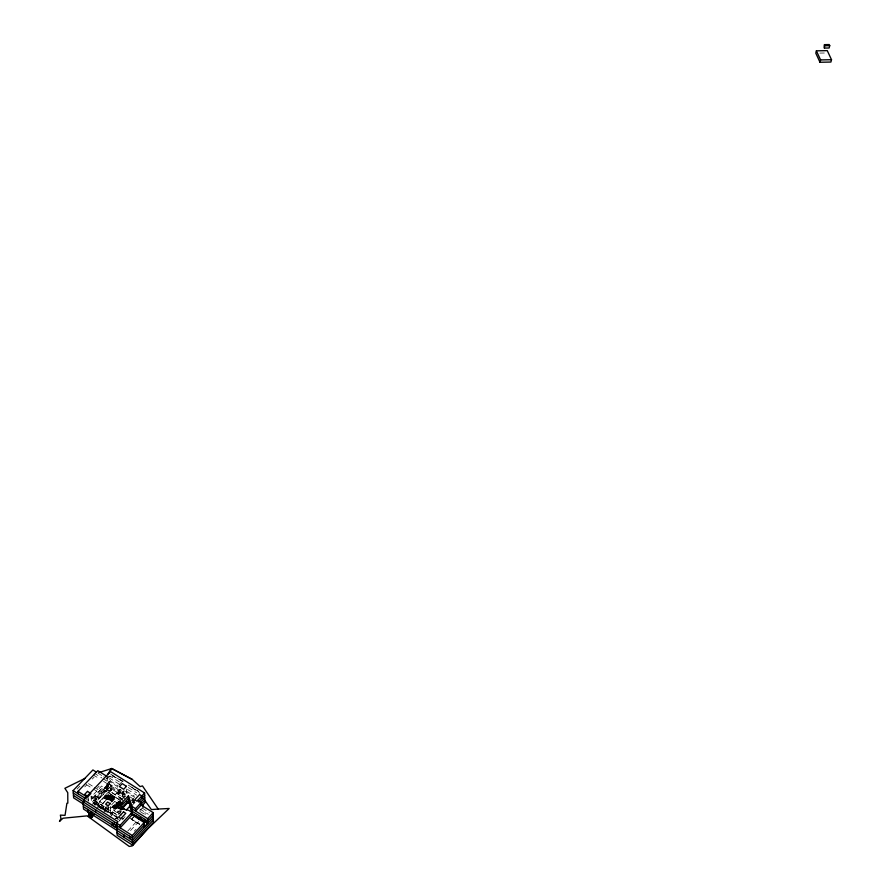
<?xml version="1.0" encoding="UTF-8"?>
<svg xmlns="http://www.w3.org/2000/svg" width="891" height="891" viewBox="0 0 891 891"><rect width="100%" height="100%" fill="white"/><g stroke="black" fill="none" stroke-linecap="round" stroke-linejoin="round"><path stroke-width="0.67" stroke-dasharray="4.46 3.34" d="M134.207 831.225L136.045 829.22M127.747 831.091L136.846 821.179M130.565 830.535L138.74 821.613M139.631 824.275L131.445 819.364L134.92 815.399M131.445 819.364L134.931 815.577M139.675 810.843L142.081 808.226M125.063 816.613L120.953 821.057L118.692 819.62M132.703 802.1L134.096 800.608L131.924 799.238M132.937 802.034L134.786 800.04M132.102 805.464L134.173 803.036L132.013 801.666M119.104 821.179L120.82 819.319M119.283 810.721L117.412 812.726L117.3 810.287L121.098 811.088M121.677 815.076L118.258 812.904L120.107 810.777M115.451 816.29L116.164 815.532L116.276 818.138L115.574 818.896M121.243 811.144L117.523 815.154L112.4 811.901L110.64 813.784M131.924 800.408L133.773 798.414M115.563 818.718L116.276 817.96L117.98 819.052M115.986 818.651L117.868 816.624M120.14 805.497L116.732 803.225L117.98 802.167L121.388 804.317M122.323 803.593L118.926 801.443L117.668 802.412L121.076 804.562M111.999 815.243L111.887 812.815L110.172 811.734L108.758 813.249L93.288 803.348M125.096 796.108L113.881 808.115L114.003 810.732C117.991 809.117 111.252 804.84 110.595 808.571L106.163 805.765M111.175 813.572L111.887 812.815M109.894 817.325L112.522 814.318L117.634 817.57M110.751 802.268L115.407 797.111L110.74 802.089M118.904 793.569L118.781 790.952L108.624 784.548L108.758 787.176L118.904 793.569L120.285 792.088L120.174 789.471L123.571 791.609L123.671 794.226L122.29 795.708L124.45 797.077M104.225 810.153L107.076 807.112M111.821 802.045L114.672 798.993L122.334 803.793M103.089 813.004L105.728 810.175L105.595 807.569L91.896 798.826L101.73 788.446L123.905 802.49M123.571 791.609L122.178 793.09L122.29 795.708M106.252 810.543L114.783 801.421L114.672 798.993M123.671 794.048L122.279 795.529L126.945 798.481M116.03 808.571L112.622 806.299L110.595 808.571M113.569 805.575L116.988 807.937L113.569 805.575C109.092 807.513 119.639 808.07 113.992 810.554L119.706 814.352M123.114 800.775L119.951 798.782L122.713 795.819L122.49 790.395M116.676 808.182L113.257 806.01L114.828 804.595L118.247 806.867L114.828 804.595M117.623 807.446L114.204 805.286L115.774 803.871L119.182 806.021M120.129 805.297L116.721 803.136L115.462 804.105L118.882 806.466M110.139 795.63L101.362 805.063L110.406 795.518L109.303 795.162L105.806 798.982M107.198 799.427L110.684 795.607L111.798 795.953L108.301 799.673M107.198 799.517L110.963 795.696L109.849 795.34L106.085 798.971L107.187 799.316M111.241 795.786L107.466 799.405L108.591 799.962C115.485 794.761 110.896 794.349 107.755 799.695L106.642 799.338M111.531 796.064L108.034 799.784L109.148 800.14L112.912 796.509L112.077 796.042L108.591 799.962M113.736 796.576L112.622 796.22L108.869 800.051L109.693 800.318L113.19 796.599M112.912 796.398L109.426 800.229L110.529 800.586L114.293 796.754L110.796 800.474L111.921 801.031L115.128 797.022L114.015 796.665L110.25 800.296L111.085 800.764L114.583 797.044M101.942 808.905L103.345 807.402L93.143 800.92L93.299 803.537L103.49 810.008M109.972 800.207L116.688 793.179L124.127 797.879M118.781 790.952L120.174 789.471M109.972 800.408L116.688 793.179M103.835 809.451L105.595 807.569M94.212 805.152L96.974 802.223L96.829 799.617L91.751 796.387L101.596 786.018L122.858 799.439M110.774 789.626L99.525 801.544L110.762 789.437L111.62 790.161L110.762 789.437M97.074 805.096L105.138 796.543L107.688 798.336L105.138 796.543M106.708 795.362L111.809 798.581L106.708 795.362L111.609 789.972M107.911 794.727L104.425 798.548L104.982 798.815L108.468 794.984L109.582 795.451L105.817 799.082L104.692 798.525C108.011 792.689 111.553 794.549 105.528 798.793M96.417 808.883L100.56 804.473L100.694 806.912M119.06 784.826L122.301 781.374M108.758 795.184L105.261 798.904L106.363 799.249L109.849 795.34M106.642 799.238L110.128 795.429M107.443 783.824L110.228 780.895L109.983 776.016L121.566 783.289M99.358 798.559L96.796 796.81L99.358 798.559L111.319 785.762L96.261 801.644L95.983 796.766L107.254 784.86L106.408 784.325L109.203 781.362L117.434 786.553L117.545 788.992M93.31 789.014L101.44 794.159L101.307 791.731L108.29 784.358L100.872 779.681M96.807 796.933L108.769 784.158L111.319 785.884M118.035 818.105L92.452 801.844L95.27 798.67L96.974 799.929L108.223 787.833L106.53 786.764M109.326 783.813L106.541 786.953L108.223 787.833M101.44 794.159L108.412 786.786L107.566 786.263L108.268 785.528L125.575 796.443M96.117 799.205L107.377 787.299M92.218 804.484L96.829 799.617M122.323 799.283L106.664 789.393L108.747 786.987L118.893 793.391L120.285 791.91L125.431 795.14M95.125 803.994L96.963 802.045M97.219 788.145L99.135 786.129M105.84 779.079L108.702 776.05M109.983 776.016L107.198 778.946L103.735 776.763M111.999 806.99L120.731 812.458L117.913 815.499L91.907 799.004L101.741 788.635L101.596 786.018M95.983 796.766L95.125 796.231L92.296 799.227L92.452 801.844M84.768 786.909L86.65 784.938M92.296 779.035L94.179 777.063M77.06 789.103L79.878 786.152M132.013 787.354L135.12 789.938L136.746 789.181M819.876 53.092L826.67 52.97M122.98 781.296L110.729 774.97L122.98 781.396M131.445 819.174L139.631 824.086M110.618 774.034L122.357 781.407M128.193 785.071L139.965 792.467M128.282 787.51L136.624 792.756M119.361 784.28L110.105 778.456L107.321 781.396L102.933 778.623M127.458 789.37L136.713 795.195M97.943 773.121L102.799 776.184M110.228 780.895L118.314 785.985M126.388 791.074L134.474 796.164M124.339 790.896L134.697 797.423M94.156 773.098L101.83 777.932M125.531 794.204L108.145 783.089L108.412 786.786M130.097 796.933L133.628 799.316M93.199 774.847L99.77 778.99M120.285 792.088L123.671 794.226M131.345 800.085L137.114 803.715M142.449 808.248L149.398 812.625M132.024 801.855L134.185 803.214L134.096 800.608M116.699 793.369L125.197 798.726M139.943 809.039L148.307 814.318M140.021 811.467L144.587 814.341M101.741 788.635L121.354 801.042M114.304 796.955L113.469 796.688M122.958 803.203L119.561 801.154M119.561 801.065L122.958 803.303M122.646 803.437L119.238 801.198L122.646 803.548M122.011 803.838L118.626 801.878L120.196 800.675M118.614 801.777L122.022 804.038M121.699 804.083L118.303 802.123M118.303 802.011L121.711 804.272M88.521 783.635L93.176 786.575M94.335 787.31L101.307 791.731M117.991 802.256L121.399 804.517M117.668 802.501L121.076 804.762M120.764 804.807L117.367 802.858M117.356 802.746L120.764 805.007M114.783 801.421L120.441 805.052M117.044 802.98L120.452 805.252M117.044 803.092L116.42 803.582L119.817 805.542M116.409 803.47L119.828 805.731M86.349 784.603L92.152 788.279M119.505 805.776L116.108 803.827M116.097 803.715L119.505 805.976M115.785 803.96L119.194 806.221M118.57 806.711L115.162 804.551M117.935 807.112L114.516 804.84L117.935 807.201M117.612 807.357L114.204 805.286M117.3 807.602L113.881 805.33L117.3 807.692M116.665 808.081L113.257 806.01M116.353 808.326L112.934 806.054L116.353 808.415M116.042 808.66L112.622 806.299M112.311 806.656L115.719 808.905M130.03 818.283L139.297 824.164M99.514 801.365L105.06 805.063M120.953 817.504L123.504 818.952M98.946 805.687L105.717 809.997M92.441 801.666L118.024 817.927M116.276 818.138L117.991 819.23M132.013 787.265L135.12 789.938M137.526 790.261L139.831 793.48M88.042 796.532L88.354 801.399M87.953 798.692L88.109 801.132M91.038 795.975L91.472 803.27M91.751 796.387L91.907 799.004M95.125 796.231L95.426 801.287M98.801 803.259L98.946 805.865M103.345 807.402L103.479 809.83M105.795 806.845L106.074 812.247M104.692 798.525L108.479 795.095M107.076 776.495L107.566 786.263M107.254 784.86L107.499 789.738M108.223 805.776L108.557 812.514M107.911 807.435L108.19 812.837M106.408 784.325L106.664 789.393M111.353 800.653L114.861 797.133M109.203 781.362L109.337 784.002M110.328 806.355L110.729 814.452M110.172 811.734L110.295 814.162M112.4 811.901L112.533 814.497M119.873 800.719L120.497 800.341M119.539 789.303L119.951 798.782M123.726 790.629L124.005 797.389M126.567 789.003L126.778 794.416M145.033 812.258L145.099 814.675"/><path stroke-width="1.34" d="M816.39 50.832L815.788 53.17L819.976 62.259L830.902 62.047L831.515 59.708L827.271 50.631L816.39 50.832L820.578 59.92L819.976 62.259M824.476 44.639L824.398 48.092L829.131 48.003L829.744 45.675L829.22 44.55L824.476 44.639L824.398 48.092M132.202 779.402L111.72 768.521L108.279 773.7L111.72 768.521L132.202 779.369L140.132 786.586L142.46 785.907L158.186 809.061L169.156 808.482L147.928 828.663L132.213 845.938L129.262 846.45L87.184 815.878L62.983 818.228L59.485 821.446L60.933 818.539L60.376 815.109L65.043 815.354L66.903 803.259L67.827 803.147L67.761 792.712L64.876 788.312L85.413 778.177M144.32 827.082L147.783 823.095L134.92 815.399L147.783 823.273M153.319 817.481L132.447 840.38L116.933 830.49M153.375 819.898L132.536 842.786L117.044 832.896M142.293 805.509L144.877 802.713L144.598 792.979L110.506 771.573L83.654 799.817L118.013 821.68L116.598 823.206L117.155 835.301L132.625 845.18L153.43 822.304L153.196 812.637L139.954 804.295M132.625 845.18L132.269 835.546L144.175 822.516L130.899 814.096M145.99 822.404L147.795 823.551L147.661 818.706L153.196 812.637M144.253 824.932L132.358 837.963L116.821 828.073M153.263 815.065L147.728 821.123L132.269 811.345L128.594 800.697L120.207 809.719M138.662 819.197L140.477 817.214M138.584 802L144.665 795.418M140.422 802.524L144.732 797.857M132.035 812.436L132.124 814.875L120.162 827.839L120.051 825.411L132.035 812.436L128.594 810.264L117.189 807.847L128.415 795.819L132.091 806.478L132.358 813.951L134.931 815.577M141.101 802.624L141.179 805.063L135.61 811.088L135.532 808.649L141.101 802.624L137.671 800.463M140.488 804.952L144.799 800.285M112.344 825.133L114.226 823.106M126.333 810.053L130.988 804.907M115.663 824.899L115.785 827.494L112.355 825.311L114.226 823.284M144.598 792.979L136.969 801.209L134.719 799.795L139.575 794.549L141.825 795.964L141.903 798.403M119.171 808.282L128.504 798.258L132.18 808.917L147.661 818.706M121.053 809.897L129.429 800.742M88.443 816.245C89.345 811.055 88.543 823.585 94.012 814.452M90.86 817.994L92.141 816.635L91.862 812.069M83.542 804.205L73.641 797.89L73.118 790.584L92.909 769.947L96.206 772.029M78.185 793.803L78.018 791.353L97.81 770.67L107.076 776.495M111.72 768.521L98.756 772.62M158.186 809.061L151.392 809.596L143.685 798.759M824.999 45.753L829.744 45.675M820.578 59.92L831.515 59.708M126.567 801.789L128.694 803.125M126.578 801.967L128.694 803.303L128.415 795.819M132.091 806.478L135.532 808.649M121.544 806.934L123.816 808.371M132.358 813.773L145.077 821.836L145.01 819.408M121.555 807.112L123.827 808.549M78.018 791.353L87.329 797.278M73.118 790.584L86.382 799.015M73.296 793.023L84.333 800.051M73.463 795.463L84.489 802.479M120.051 825.411L83.052 801.777L83.531 809.084L117.322 830.646M83.219 804.228L132.269 835.546M83.375 806.656L117.489 828.407M92.129 816.457L88.744 814.296L88.465 809.908M89.601 815.02L92.141 816.635M88.432 816.056L90.849 817.815M129.507 805.497L132.358 813.951M83.654 799.817L83.821 802.268M87.619 809.362L87.775 811.968L91.172 814.129L91.016 811.523M95.593 809.763L95.727 812.202M112.221 822.705L112.355 825.311M124.105 835.056L124.205 837.462M129.629 836.226L129.718 838.643M144.175 822.516L144.32 827.349M142.816 804.941L142.883 807.357M123.526 811.857L118.581 817.181L120.853 818.617L125.787 813.294L123.526 811.857M110.194 803.66L108.223 805.776L105.65 804.139L107.633 802.034L110.194 803.66M126.466 786.308L123.671 789.27L119.416 786.597L122.212 783.623L126.466 786.308M87.496 791.386L84.656 794.371L88.042 796.532L90.882 793.536L87.496 791.386"/></g></svg>
